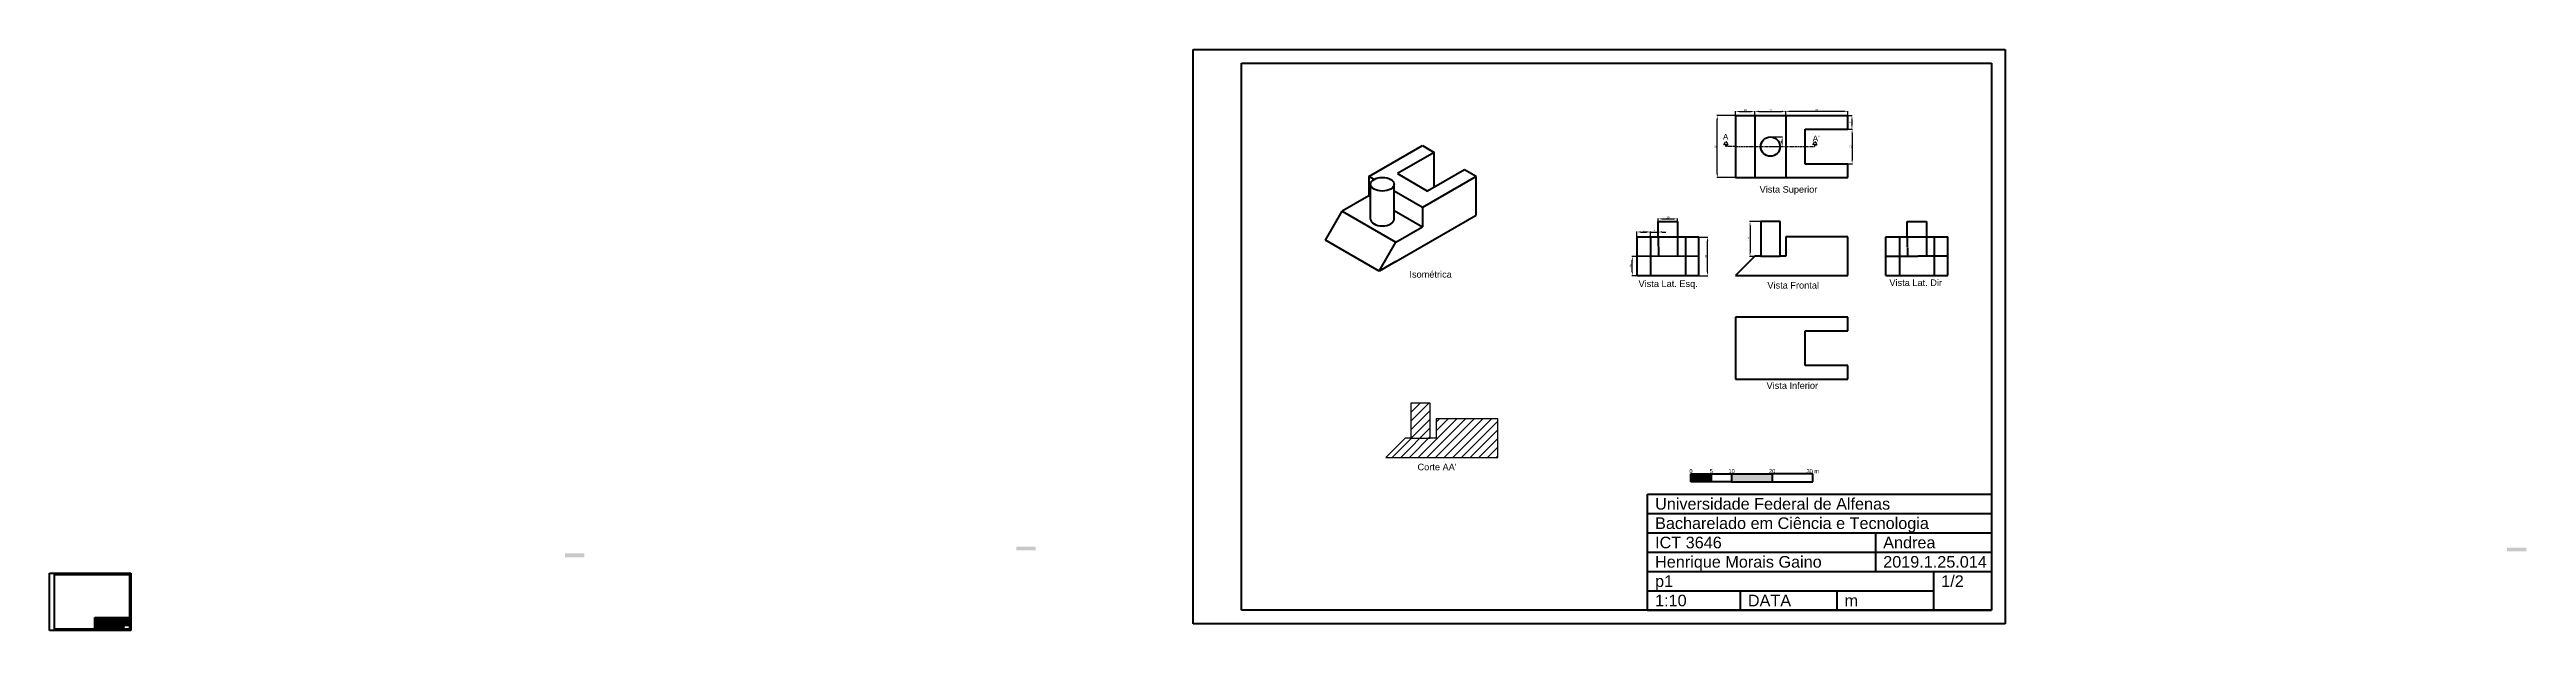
# Model space of a CAD drawing. Header units: centimetres. Extents: x 0 to 1281, y 0 to 300.
import ezdxf
from ezdxf.enums import TextEntityAlignment as Align

# ---------------------------------------------------------------- set-up
doc = ezdxf.new("R2010")
doc.units = ezdxf.units.CM
doc.header["$LTSCALE"] = 0.05
doc.linetypes.add('CENTER', pattern=[50.8, 31.75, -6.35, 6.35, -6.35])
doc.linetypes.add('DASHED2', pattern=[9.525, 6.35, -3.175])
doc.layers.get('0').update_dxf_attribs({"lineweight": 50})
for name, color, linetype, lineweight in [('ARESTA', 6, 'Continuous', 40), ('ARESTA NV', 6, 'DASHED2', 40), ('COTAS', 1, 'Continuous', 15), ('EIXOS', 5, 'CENTER', 30), ('TEXTO', 4, 'Continuous', 30)]:
    doc.layers.add(name, color=color, linetype=linetype, lineweight=lineweight)
doc.styles.add('style1', font='arial.ttf', dxfattribs={"height": 0.6})
doc.styles.add('style1-5 cota', font='arial.ttf', dxfattribs={"height": 1})
doc.dimstyles.new('cota 1-5', dxfattribs={"dimtxt": 1, "dimasz": 1.25, "dimexe": 0.18, "dimexo": 0.1625, "dimgap": 0.5, "dimtad": 1, "dimtxsty": 'style1-5 cota', "dimcen": 0.09, "dimclrd": 256, "dimclre": 256, "dimclrt": 256, "dimadec": 0, "dimazin": 0, "dimtfac": 1, "dimtmove": 0, "dimatfit": 3, "dimfxl": 1, "dimarcsym": 0})

# ---------------------------------------------------------------- blocks, each defined once
blk = doc.blocks.new('*D39')
at = {"layer": 'COTAS', "lineweight": -2, "ltscale": 3, "transparency": 16777216}
for p, q in [((872.1, 266.4), (872.1, 268.6)), ((882.1, 266.4), (882.1, 268.6))]:
    blk.add_line(p, q, dxfattribs=at)
at = {"layer": 'COTAS', "lineweight": -3, "ltscale": 3, "transparency": 16777216}
blk.add_line((874.1, 268.4), (880.1, 268.4), dxfattribs=at)
at = {"layer": 'COTAS', "ltscale": 3, "transparency": 16777216}
for points in [[(874.1, 268.7), (874.1, 268.1), (872.1, 268.4)], [(880.1, 268.7), (880.1, 268.1), (882.1, 268.4)]]:
    blk.add_solid(points, dxfattribs=at)
at = {"layer": 'Defpoints', "color": 0, "ltscale": 3, "transparency": 16777216}
for p in [(872.1, 266.3), (882.1, 268.4), (882.1, 266.3)]:
    blk.add_point(p, dxfattribs=at)
at = {"layer": 'COTAS', "ltscale": 3, "transparency": 16777216, "insert": (877.1, 269.2), "char_height": 1, "attachment_point": 5, "style": 'style1-5 cota'}
blk.add_mtext('10', dxfattribs=at)
blk = doc.blocks.new('*D40')
at = {"layer": 'COTAS', "lineweight": -2, "ltscale": 3, "transparency": 16777216}
for p, q in [((882.1, 266.4), (882.1, 268.7)), ((898.1, 266.4), (898.1, 268.7))]:
    blk.add_line(p, q, dxfattribs=at)
at = {"layer": 'COTAS', "lineweight": -3, "ltscale": 3, "transparency": 16777216}
blk.add_line((884.1, 268.5), (896.1, 268.5), dxfattribs=at)
at = {"layer": 'COTAS', "ltscale": 3, "transparency": 16777216}
for points in [[(884.1, 268.9), (884.1, 268.2), (882.1, 268.5)], [(896.1, 268.9), (896.1, 268.2), (898.1, 268.5)]]:
    blk.add_solid(points, dxfattribs=at)
at = {"layer": 'Defpoints', "color": 0, "ltscale": 3, "transparency": 16777216}
for p in [(882.1, 266.3), (898.1, 268.5), (898.1, 266.3)]:
    blk.add_point(p, dxfattribs=at)
at = {"layer": 'COTAS', "ltscale": 3, "transparency": 16777216, "insert": (890.1, 269.3), "char_height": 1, "attachment_point": 5, "style": 'style1-5 cota'}
blk.add_mtext('16', dxfattribs=at)
blk = doc.blocks.new('*D41')
at = {"layer": 'COTAS', "lineweight": -2, "ltscale": 3, "transparency": 16777216}
for p, q in [((898.1, 266.4), (898.1, 268.7)), ((930.1, 266.4), (930.1, 268.7))]:
    blk.add_line(p, q, dxfattribs=at)
at = {"layer": 'COTAS', "lineweight": -3, "ltscale": 3, "transparency": 16777216}
blk.add_line((928.1, 268.5), (900.1, 268.5), dxfattribs=at)
at = {"layer": 'COTAS', "ltscale": 3, "transparency": 16777216}
for points in [[(900.1, 268.9), (900.1, 268.2), (898.1, 268.5)], [(928.1, 268.9), (928.1, 268.2), (930.1, 268.5)]]:
    blk.add_solid(points, dxfattribs=at)
at = {"layer": 'Defpoints', "color": 0, "ltscale": 3, "transparency": 16777216}
for p in [(898.1, 268.5), (898.1, 266.3), (930.1, 266.3)]:
    blk.add_point(p, dxfattribs=at)
at = {"layer": 'COTAS', "ltscale": 3, "transparency": 16777216, "insert": (914.1, 269.3), "char_height": 1, "attachment_point": 5, "style": 'style1-5 cota'}
blk.add_mtext('32', dxfattribs=at)
blk = doc.blocks.new('*D42')
at = {"layer": 'COTAS', "lineweight": -2, "ltscale": 3, "transparency": 16777216}
for p, q in [((930.3, 266.3), (932.5, 266.3)), ((930.3, 259.3), (932.5, 259.3))]:
    blk.add_line(p, q, dxfattribs=at)
at = {"layer": 'COTAS', "lineweight": -3, "ltscale": 3, "transparency": 16777216}
blk.add_line((932.3, 264.3), (932.3, 261.3), dxfattribs=at)
at = {"layer": 'COTAS', "ltscale": 3, "transparency": 16777216}
for points in [[(932, 264.3), (932.6, 264.3), (932.3, 266.3)], [(932, 261.3), (932.6, 261.3), (932.3, 259.3)]]:
    blk.add_solid(points, dxfattribs=at)
at = {"layer": 'Defpoints', "color": 0, "ltscale": 3, "transparency": 16777216}
for p in [(930.1, 266.3), (930.1, 259.3), (932.3, 259.3)]:
    blk.add_point(p, dxfattribs=at)
at = {"layer": 'COTAS', "ltscale": 3, "transparency": 16777216, "insert": (931.5, 262.8), "char_height": 1, "attachment_point": 5, "rotation": 90, "style": 'style1-5 cota'}
blk.add_mtext('7', dxfattribs=at)
blk = doc.blocks.new('*D43')
at = {"layer": 'COTAS', "lineweight": -2, "ltscale": 3, "transparency": 16777216}
for p, q in [((930.3, 259.3), (932.6, 259.3)), ((930.3, 241.3), (932.6, 241.3))]:
    blk.add_line(p, q, dxfattribs=at)
at = {"layer": 'COTAS', "lineweight": -3, "ltscale": 3, "transparency": 16777216}
blk.add_line((932.4, 257.3), (932.4, 243.3), dxfattribs=at)
at = {"layer": 'COTAS', "ltscale": 3, "transparency": 16777216}
for points in [[(932.1, 257.3), (932.7, 257.3), (932.4, 259.3)], [(932.1, 243.3), (932.7, 243.3), (932.4, 241.3)]]:
    blk.add_solid(points, dxfattribs=at)
at = {"layer": 'Defpoints', "color": 0, "ltscale": 3, "transparency": 16777216}
for p in [(930.1, 259.3), (930.1, 241.3), (932.4, 241.3)]:
    blk.add_point(p, dxfattribs=at)
at = {"layer": 'COTAS', "ltscale": 3, "transparency": 16777216, "insert": (931.6, 250.3), "char_height": 1, "attachment_point": 5, "rotation": 90, "style": 'style1-5 cota'}
blk.add_mtext('18', dxfattribs=at)
blk = doc.blocks.new('*D44')
at = {"layer": 'COTAS', "lineweight": -2, "ltscale": 3, "transparency": 16777216}
for p, q in [((890.3, 255.3), (896.4, 255.3)), ((890.3, 250.3), (896.4, 250.3))]:
    blk.add_line(p, q, dxfattribs=at)
at = {"layer": 'COTAS', "lineweight": -3, "ltscale": 3, "transparency": 16777216}
blk.add_line((896.2, 252.3), (896.2, 253.3), dxfattribs=at)
at = {"layer": 'COTAS', "ltscale": 3, "transparency": 16777216}
for points in [[(895.9, 253.3), (896.5, 253.3), (896.2, 255.3)], [(895.9, 252.3), (896.5, 252.3), (896.2, 250.3)]]:
    blk.add_solid(points, dxfattribs=at)
at = {"layer": 'Defpoints', "color": 0, "ltscale": 3, "transparency": 16777216}
for p in [(890.1, 255.3), (890.1, 250.3), (896.2, 255.3)]:
    blk.add_point(p, dxfattribs=at)
at = {"layer": 'COTAS', "ltscale": 3, "transparency": 16777216, "insert": (895.4, 252.8), "char_height": 1, "attachment_point": 5, "rotation": 90, "style": 'style1-5 cota'}
blk.add_mtext('5', dxfattribs=at)
blk = doc.blocks.new('*D45')
at = {"layer": 'COTAS', "lineweight": -2, "ltscale": 3, "transparency": 16777216}
for p, q in [((872, 266.3), (862.4, 266.3)), ((872, 234.3), (862.4, 234.3))]:
    blk.add_line(p, q, dxfattribs=at)
at = {"layer": 'COTAS', "lineweight": -3, "ltscale": 3, "transparency": 16777216}
blk.add_line((862.6, 236.3), (862.6, 264.3), dxfattribs=at)
at = {"layer": 'COTAS', "ltscale": 3, "transparency": 16777216}
for points in [[(862.3, 264.3), (863, 264.3), (862.6, 266.3)], [(862.3, 236.3), (863, 236.3), (862.6, 234.3)]]:
    blk.add_solid(points, dxfattribs=at)
at = {"layer": 'Defpoints', "color": 0, "ltscale": 3, "transparency": 16777216}
for p in [(862.6, 266.3), (872.1, 266.3), (872.1, 234.3)]:
    blk.add_point(p, dxfattribs=at)
at = {"layer": 'COTAS', "ltscale": 3, "transparency": 16777216, "insert": (861.8, 250.3), "char_height": 1, "attachment_point": 5, "rotation": 90, "style": 'style1-5 cota'}
blk.add_mtext('32', dxfattribs=at)
blk = doc.blocks.new('*D46')
at = {"layer": 'COTAS', "lineweight": -2, "ltscale": 3, "transparency": 16777216}
for p, q in [((853.3, 203.5), (857.8, 203.5)), ((853.3, 183.5), (857.8, 183.5))]:
    blk.add_line(p, q, dxfattribs=at)
at = {"layer": 'COTAS', "lineweight": -3, "ltscale": 3, "transparency": 16777216}
blk.add_line((857.6, 185.5), (857.6, 201.5), dxfattribs=at)
at = {"layer": 'COTAS', "ltscale": 3, "transparency": 16777216}
for points in [[(857.3, 201.5), (858, 201.5), (857.6, 203.5)], [(857.3, 185.5), (858, 185.5), (857.6, 183.5)]]:
    blk.add_solid(points, dxfattribs=at)
at = {"layer": 'Defpoints', "color": 0, "ltscale": 3, "transparency": 16777216}
for p in [(853.1, 203.5), (857.6, 203.5), (853.1, 183.5)]:
    blk.add_point(p, dxfattribs=at)
at = {"layer": 'COTAS', "ltscale": 3, "transparency": 16777216, "insert": (856.8, 193.5), "char_height": 1, "attachment_point": 5, "rotation": 90, "style": 'style1-5 cota'}
blk.add_mtext('20', dxfattribs=at)
blk = doc.blocks.new('*D47')
at = {"layer": 'COTAS', "lineweight": -2, "ltscale": 3, "transparency": 16777216}
for p, q in [((821, 193.5), (818.5, 193.5)), ((821, 183.5), (818.5, 183.5))]:
    blk.add_line(p, q, dxfattribs=at)
at = {"layer": 'COTAS', "lineweight": -3, "ltscale": 3, "transparency": 16777216}
blk.add_line((818.7, 185.5), (818.7, 191.5), dxfattribs=at)
at = {"layer": 'COTAS', "ltscale": 3, "transparency": 16777216}
for points in [[(818.4, 191.5), (819, 191.5), (818.7, 193.5)], [(818.4, 185.5), (819, 185.5), (818.7, 183.5)]]:
    blk.add_solid(points, dxfattribs=at)
at = {"layer": 'Defpoints', "color": 0, "ltscale": 3, "transparency": 16777216}
for p in [(818.7, 193.5), (821.1, 193.5), (821.1, 183.5)]:
    blk.add_point(p, dxfattribs=at)
at = {"layer": 'COTAS', "ltscale": 3, "transparency": 16777216, "insert": (817.9, 188.5), "char_height": 1, "attachment_point": 5, "rotation": 90, "style": 'style1-5 cota'}
blk.add_mtext('10', dxfattribs=at)
blk = doc.blocks.new('*D48')
at = {"layer": 'COTAS', "lineweight": -2, "ltscale": 3, "transparency": 16777216}
for p, q in [((821.1, 203.7), (821.1, 206.3)), ((828.1, 203.7), (828.1, 206.3))]:
    blk.add_line(p, q, dxfattribs=at)
at = {"layer": 'COTAS', "lineweight": -3, "ltscale": 3, "transparency": 16777216}
blk.add_line((823.1, 206.1), (826.1, 206.1), dxfattribs=at)
at = {"layer": 'COTAS', "ltscale": 3, "transparency": 16777216}
for points in [[(823.1, 206.5), (823.1, 205.8), (821.1, 206.1)], [(826.1, 206.5), (826.1, 205.8), (828.1, 206.1)]]:
    blk.add_solid(points, dxfattribs=at)
at = {"layer": 'Defpoints', "color": 0, "ltscale": 3, "transparency": 16777216}
for p in [(828.1, 206.1), (821.1, 203.5), (828.1, 203.5)]:
    blk.add_point(p, dxfattribs=at)
at = {"layer": 'COTAS', "ltscale": 3, "transparency": 16777216, "insert": (824.6, 206.9), "char_height": 1, "attachment_point": 5, "style": 'style1-5 cota'}
blk.add_mtext('7', dxfattribs=at)
blk = doc.blocks.new('*D49')
at = {"layer": 'COTAS', "lineweight": -3, "ltscale": 3, "transparency": 16777216}
for p, q in [((826.1, 206.1), (824.1, 206.1)), ((828.1, 206.1), (832.1, 206.1)), ((834.1, 206.1), (836.1, 206.1))]:
    blk.add_line(p, q, dxfattribs=at)
at = {"layer": 'COTAS', "lineweight": -2, "ltscale": 3, "transparency": 16777216}
for p, q in [((828.1, 203.7), (828.1, 206.3)), ((832.1, 203.7), (832.1, 206.3))]:
    blk.add_line(p, q, dxfattribs=at)
at = {"layer": 'COTAS', "ltscale": 3, "transparency": 16777216}
for points in [[(826.1, 206.5), (826.1, 205.8), (828.1, 206.1)], [(834.1, 206.5), (834.1, 205.8), (832.1, 206.1)]]:
    blk.add_solid(points, dxfattribs=at)
at = {"layer": 'Defpoints', "color": 0, "ltscale": 3, "transparency": 16777216}
for p in [(832.1, 206.1), (828.1, 203.5), (832.1, 203.5)]:
    blk.add_point(p, dxfattribs=at)
at = {"layer": 'COTAS', "ltscale": 3, "transparency": 16777216, "insert": (830.1, 206.9), "char_height": 1, "attachment_point": 5, "style": 'style1-5 cota'}
blk.add_mtext('4', dxfattribs=at)
blk = doc.blocks.new('*D50')
at = {"layer": 'COTAS', "lineweight": -2, "ltscale": 3, "transparency": 16777216}
for p, q in [((832.1, 211.7), (832.1, 213.1)), ((842.1, 211.7), (842.1, 213.1))]:
    blk.add_line(p, q, dxfattribs=at)
at = {"layer": 'COTAS', "lineweight": -3, "ltscale": 3, "transparency": 16777216}
blk.add_line((834.1, 212.9), (840.1, 212.9), dxfattribs=at)
at = {"layer": 'COTAS', "ltscale": 3, "transparency": 16777216}
for points in [[(834.1, 213.2), (834.1, 212.6), (832.1, 212.9)], [(840.1, 213.2), (840.1, 212.6), (842.1, 212.9)]]:
    blk.add_solid(points, dxfattribs=at)
at = {"layer": 'Defpoints', "color": 0, "ltscale": 3, "transparency": 16777216}
for p in [(832.1, 211.5), (842.1, 212.9), (842.1, 211.5)]:
    blk.add_point(p, dxfattribs=at)
at = {"layer": 'COTAS', "ltscale": 3, "transparency": 16777216, "insert": (837.1, 213.7), "char_height": 1, "attachment_point": 5, "style": 'style1-5 cota'}
blk.add_mtext('10', dxfattribs=at)
blk = doc.blocks.new('*D52')
at = {"layer": 'COTAS', "lineweight": -2, "ltscale": 3, "transparency": 16777216}
for p, q in [((885, 211.5), (879.4, 211.5)), ((885, 193.5), (879.4, 193.5))]:
    blk.add_line(p, q, dxfattribs=at)
at = {"layer": 'COTAS', "lineweight": -3, "ltscale": 3, "transparency": 16777216}
blk.add_line((879.6, 209.5), (879.6, 195.5), dxfattribs=at)
at = {"layer": 'COTAS', "ltscale": 3, "transparency": 16777216}
for points in [[(879.3, 209.5), (879.9, 209.5), (879.6, 211.5)], [(879.3, 195.5), (879.9, 195.5), (879.6, 193.5)]]:
    blk.add_solid(points, dxfattribs=at)
at = {"layer": 'Defpoints', "color": 0, "ltscale": 3, "transparency": 16777216}
for p in [(885.1, 211.5), (879.6, 193.5), (885.1, 193.5)]:
    blk.add_point(p, dxfattribs=at)
at = {"layer": 'COTAS', "ltscale": 3, "transparency": 16777216, "insert": (878.8, 202.5), "char_height": 1, "attachment_point": 5, "rotation": 90, "style": 'style1-5 cota'}
blk.add_mtext('18', dxfattribs=at)

msp = doc.modelspace()

# ---------------------------------------------------------------- hatches: boundary and pattern name
at = {"layer": 'ARESTA'}
h = msp.add_hatch(color=256, dxfattribs=at)
h.dxf.hatch_style = 1
h.paths.add_polyline_path([(859.517, 81.082), (849.016, 81.082), (849.016, 76.881), (859.517, 76.881)])
h.paths.add_polyline_path([(879.226, 205.507), (883.539, 205.507), (883.539, 209.835), (879.226, 209.835)], flags=9)
h.paths.add_polyline_path([(983.707, 206.242), (988.021, 206.242), (988.021, 210.569), (983.707, 210.569)], flags=9)
h.paths.add_polyline_path([(1006.137, 175.759), (1006.137, 180.073), (1001.809, 180.073), (1001.809, 175.759)], flags=9)
h.paths.add_polyline_path([(907.522, 80.79), (916.585, 80.79), (916.585, 84.009), (907.522, 84.009)], flags=9)
h.paths.add_polyline_path([(888.883, 80.792), (893.219, 80.792), (893.219, 84.009), (888.883, 84.009)], flags=9)
h.paths.add_polyline_path([(867.881, 80.792), (872.217, 80.792), (872.217, 84.009), (867.881, 84.009)], flags=9)
h.paths.add_polyline_path([(858.205, 80.801), (860.891, 80.801), (860.891, 83.962), (858.205, 83.962)], flags=9)
h.paths.add_polyline_path([(847.695, 80.792), (850.399, 80.792), (850.399, 84.009), (847.695, 84.009)], flags=9)
at = {"layer": 'COTAS'}
h = msp.add_hatch(color=6, dxfattribs=at)
h.dxf.hatch_style = 1
h.paths.add_polyline_path([(266.617, 39.884), (266.617, 37.884), (276.617, 37.884), (276.617, 39.884)])
h.paths.add_polyline_path([(510.093, 41.384), (510.093, 43.384), (500.093, 43.384), (500.093, 41.384)])
h.paths.add_polyline_path([(891.02, 76.881), (891.02, 81.082), (870.018, 81.082), (870.018, 76.881)])
h.paths.add_polyline_path([(1281.203, 40.894), (1281.203, 42.894), (1271.203, 42.894), (1271.203, 40.894)])
at = {"layer": 'EIXOS'}
h = msp.add_hatch(dxfattribs=at)
h.set_pattern_fill('ANSI31', color=3)
h.set_pattern_definition([(45, (44.5652, -39.4813), (-2.245064, 2.245064), [])])
h.paths.add_polyline_path([(749.159, 109.518), (717.159, 109.518), (717.159, 99.518), (714.159, 99.518), (704.159, 99.518), (701.159, 99.518), (691.159, 89.518), (749.159, 89.518)])
h.paths.add_polyline_path([(714.159, 117.518), (704.159, 117.518), (704.159, 99.518), (714.159, 99.518)])

# ---------------------------------------------------------------- linework, layer by layer
for p, q in [((591.481, 3.5), (591.481, 300.5)), ((591.481, 300.5), (1011.481, 300.5)), ((1011.481, 300.5), (1011.481, 3.5)), ((616.481, 10.5), (616.481, 293.5)), ((616.481, 293.5), (1004.481, 293.5)), ((1004.481, 293.5), (1004.481, 10.5)), ((826.481, 10.5), (826.481, 70.5)), ((826.481, 70.5), (1004.481, 70.5)), ((1004.481, 70.5), (1004.481, 10.5)), ((826.481, 60.5), (1004.481, 60.5)), ((826.481, 50.5), (1004.481, 50.5)), ((826.481, 40.5), (1004.481, 40.5)), ((944.481, 50.5), (944.481, 30.5)), ((0, 0), (0, 29.7)), ((0, 29.7), (42, 29.7)), ((2.5, 29), (41.3, 29)), ((2.5, 0.7), (2.5, 29)), ((41.3, 29), (41.3, 0.7)), ((42, 29.7), (42, 0)), ((826.481, 30.5), (1004.481, 30.5)), ((974.481, 30.5), (974.481, 10.5)), ((826.481, 20.5), (974.481, 20.5)), ((874.481, 20.5), (874.481, 10.5)), ((924.481, 20.5), (924.481, 10.5)), ((42, 0), (0, 0)), ((41.3, 0.7), (2.5, 0.7)), ((23.5, 0.7), (23.5, 6.7)), ((23.5, 6.7), (41.3, 6.7)), ((23.5, 5.7), (41.3, 5.7)), ((23.5, 4.7), (41.3, 4.7)), ((23.5, 3.7), (41.3, 3.7)), ((23.5, 2.7), (41.3, 2.7)), ((23.5, 1.7), (38.3, 1.7)), ((41.3, 0.7), (23.5, 0.7)), ((23.5, 0.7), (41.3, 0.7)), ((28.3, 1.7), (28.3, 0.7)), ((33.3, 1.7), (33.3, 0.7)), ((35.3, 4.7), (35.3, 2.7)), ((38.3, 2.7), (38.3, 0.7)), ((41.3, 6.7), (41.3, 0.7)), ((1011.481, 3.5), (591.481, 3.5)), ((1004.481, 10.5), (616.481, 10.5)), ((1004.481, 10.5), (826.481, 10.5)), ((826.481, 10.5), (1004.481, 10.5))]:
    msp.add_line(p, q)
at = {"layer": 'ARESTA'}
for p, q in [((872.121, 266.283), (872.121, 234.283)), ((930.121, 266.283), (872.121, 266.283)), ((882.121, 266.283), (882.121, 234.283)), ((898.121, 266.283), (898.121, 234.283)), ((908.121, 241.283), (908.121, 259.283)), ((908.121, 259.283), (930.121, 259.283)), ((930.121, 259.283), (930.121, 266.283)), ((682.492, 234.809), (710.205, 250.809)), ((716.267, 247.309), (697.215, 236.309)), ((710.205, 250.809), (716.267, 247.309)), ((716.267, 229.309), (716.267, 247.309)), ((682.492, 234.809), (682.492, 224.809)), ((685.09, 233.309), (682.492, 234.809)), ((683.297, 212.809), (683.297, 230.809)), ((695.544, 212.809), (695.544, 230.809)), ((697.215, 236.309), (712.803, 227.309)), ((737.918, 234.809), (710.205, 218.809)), ((731.856, 238.309), (712.803, 227.309)), ((737.918, 234.809), (731.856, 238.309)), ((737.918, 214.809), (737.918, 234.809)), ((872.121, 234.283), (930.121, 234.283)), ((930.121, 241.283), (908.121, 241.283)), ((930.121, 234.283), (930.121, 241.283)), ((682.492, 224.809), (668.636, 216.809)), ((682.492, 224.809), (683.297, 224.345)), ((710.205, 218.809), (695.544, 227.273)), ((710.205, 218.809), (710.205, 208.809)), ((659.976, 201.809), (668.636, 216.809)), ((668.636, 216.809), (696.349, 200.809)), ((695.544, 217.273), (710.205, 208.809)), ((696.349, 190.809), (737.918, 214.809)), ((696.349, 200.809), (710.205, 208.809)), ((832.13, 203.531), (832.13, 211.531)), ((832.13, 211.531), (842.13, 211.531)), ((842.13, 211.531), (842.13, 203.531)), ((895.121, 211.531), (885.121, 211.531)), ((885.121, 211.531), (885.121, 193.531)), ((895.121, 193.531), (895.121, 211.531)), ((960.902, 203.531), (960.902, 211.531)), ((960.902, 211.531), (970.902, 211.531)), ((970.902, 211.531), (970.902, 203.531)), ((687.688, 185.809), (659.976, 201.809)), ((687.688, 185.809), (696.349, 200.809)), ((821.13, 183.531), (821.13, 203.531)), ((821.13, 203.531), (828.13, 203.531)), ((821.13, 193.531), (852.941, 193.858)), ((828.13, 203.531), (832.13, 203.531)), ((832.13, 203.531), (832.232, 193.645)), ((842.13, 203.531), (846.13, 203.531)), ((842.13, 203.531), (842.13, 193.747)), ((846.13, 203.531), (853.13, 203.531)), ((853.13, 183.531), (853.13, 203.531)), ((882.121, 193.531), (872.121, 183.531)), ((885.121, 193.531), (882.121, 193.531)), ((885.121, 193.531), (895.121, 193.531)), ((898.121, 193.531), (895.121, 193.531)), ((930.121, 203.531), (898.121, 203.531)), ((898.121, 203.531), (898.121, 193.531)), ((930.121, 183.531), (930.121, 203.531)), ((949.902, 183.531), (949.902, 203.531)), ((949.902, 203.531), (956.902, 203.531)), ((956.902, 203.531), (960.902, 203.531)), ((956.902, 203.531), (956.902, 183.531)), ((960.902, 203.531), (970.902, 203.531)), ((970.902, 203.531), (974.902, 203.531)), ((974.902, 203.531), (981.902, 203.531)), ((974.902, 203.531), (974.902, 183.531)), ((981.902, 183.531), (981.902, 203.531)), ((696.349, 190.809), (687.688, 185.809)), ((821.13, 183.531), (853.13, 183.531)), ((872.121, 183.531), (930.121, 183.531)), ((949.902, 183.531), (981.902, 183.531)), ((872.121, 162.029), (872.121, 130.029)), ((930.121, 162.029), (872.121, 162.029)), ((908.121, 137.029), (908.121, 155.029)), ((908.121, 155.029), (930.121, 155.029)), ((930.121, 155.029), (930.121, 162.029)), ((872.121, 130.029), (930.121, 130.029)), ((930.121, 137.029), (908.121, 137.029)), ((930.121, 130.029), (930.121, 137.029)), ((849.016, 81.082), (859.517, 81.082)), ((849.016, 76.881), (849.016, 81.082)), ((859.517, 76.881), (849.016, 76.881)), ((859.517, 81.082), (859.517, 76.881)), ((859.517, 81.082), (870.018, 81.082)), ((859.517, 76.881), (859.517, 81.082)), ((870.018, 76.881), (859.517, 76.881)), ((870.018, 81.082), (870.018, 76.881)), ((870.018, 81.082), (891.02, 81.082)), ((870.018, 76.881), (891.02, 76.881)), ((891.02, 81.082), (891.02, 76.881)), ((912.022, 81.082), (891.02, 81.082)), ((891.02, 76.881), (912.022, 76.881)), ((912.022, 76.881), (912.022, 81.082))]:
    msp.add_line(p, q, dxfattribs=at)
msp.add_circle((890.121, 250.283), 5, dxfattribs=at)
msp.add_ellipse((689.42, 230.809), major_axis=(-6.124, 0), ratio=0.57735027, dxfattribs=at)
msp.add_ellipse((689.42, 212.809), major_axis=(-6.124, 0), ratio=0.57735027, start_param=0, end_param=3.14159265, dxfattribs=at)
at = {"layer": 'ARESTA NV'}
for p, q in [((828.13, 203.531), (828.13, 183.531)), ((832.13, 203.531), (842.13, 203.531)), ((846.13, 203.531), (846.13, 183.531)), ((949.902, 193.531), (981.713, 193.858)), ((960.902, 203.531), (961.003, 193.645)), ((970.902, 203.531), (970.902, 193.747))]:
    msp.add_line(p, q, dxfattribs=at)
at = {"layer": 'Defpoints'}
for p, q in [((714.159, 117.518), (704.159, 117.518)), ((704.159, 117.518), (704.159, 99.518)), ((714.159, 99.518), (714.159, 117.518)), ((749.159, 109.518), (717.159, 109.518)), ((717.159, 109.518), (717.159, 99.518)), ((749.159, 89.518), (749.159, 109.518)), ((701.159, 99.518), (691.159, 89.518)), ((704.159, 99.518), (701.159, 99.518)), ((704.159, 99.518), (714.159, 99.518)), ((717.159, 99.518), (714.159, 99.518)), ((691.159, 89.518), (749.159, 89.518))]:
    msp.add_line(p, q, dxfattribs=at)
at = {"layer": 'EIXOS'}
for p, q in [((866.121, 251.283), (867.121, 253.015)), ((868.121, 251.283), (866.121, 251.283)), ((867.121, 253.015), (868.121, 251.283)), ((867.121, 250.283), (867.121, 251.283)), ((867.121, 251.283), (868.121, 251.283)), ((872.121, 250.283), (867.121, 250.283)), ((872.121, 250.283), (908.121, 250.283)), ((908.121, 250.283), (913.121, 250.283)), ((912.121, 251.283), (913.121, 253.015)), ((914.121, 251.283), (912.121, 251.283)), ((913.121, 253.015), (914.121, 251.283)), ((913.121, 250.283), (913.121, 251.283)), ((913.121, 251.283), (914.121, 251.283))]:
    msp.add_line(p, q, dxfattribs=at)

# ---------------------------------------------------------------- texts
at = {"layer": 'ARESTA', "style": 'style1-5 cota'}
for s, height, p in [('0', 2.1, (849.047, 81.364)), ('5', 2.1, (859.548, 81.364)), ('10', 2.1002, (870.049, 81.364)), ('20', 2.1002, (891.051, 81.364)), ('30 m', 2.1002, (912.053, 81.364))]:
    msp.add_text(s, height=height, dxfattribs=at).set_placement(p, align=Align.CENTER)
at = {"layer": 'TEXTO', "style": 'style1'}
for s, height, p in [('Vista Superior', 3.40173, (884.561, 229.865)), ('Isométrica', 3.4017, (703.415, 185.912)), ('Vista Lat. Esq.', 3.40173, (821.91, 181.085)), ('Vista Frontal', 3.40173, (888.565, 180.261)), ('Vista Lat. Dir', 3.40173, (951.685, 181.597)), ('Vista Inferior', 3.40173, (888.12, 128.382)), ("Corte AA'", 3.4017, (707.603, 86.248)), ('Universidade Federal de Alfenas', 6, (830.481, 68.5)), ('Bacharelado em Ciência e Tecnologia', 6, (830.481, 58.5)), ('Henrique Morais Gaino', 6, (830.481, 38.5)), ('ICT 3646', 6, (830.481, 48.5)), ('Andrea', 6, (948.481, 48.5)), ('2019.1.25.014', 6, (948.481, 38.5)), ('p1', 6, (830.481, 28.5)), ('1/2', 6, (978.481, 28.5)), ('1:10', 6, (830.481, 18.5)), ('DATA', 6, (878.481, 18.5)), ('m', 6, (928.481, 18.5)), ('Título', 0.6, (23.9, 2.5)), ('1:1', 0.6, (23.9, 1.5)), ('Universidade Federal de Alfenas', 0.6, (23.9, 6.5)), ('Bacharelado em Ciência e Tecnologia', 0.6, (23.9, 5.5)), ('Henrique Morais Gaino', 0.6, (23.9, 3.5)), ('ICT 3646', 0.6, (23.9, 4.5)), ('DATA', 0.6, (28.7, 1.5)), ('mm', 0.6, (33.7, 1.5)), ('Andrea', 0.6, (35.7, 4.5)), ('2019.1.25.014', 0.6, (35.7, 3.5)), ('1/2', 0.6, (38.7, 2.5))]:
    msp.add_text(s, height=height, dxfattribs=at).set_placement(p, align=Align.TOP_LEFT)
at = {"layer": 'TEXTO', "char_height": 3, "width": 3.64308, "attachment_point": 1, "style": 'style1'}
for s, insert in [('A', (865.573, 256.882)), ("A'", (911.998, 256.015))]:
    msp.add_mtext(s, dxfattribs=dict(at, insert=insert))

# ---------------------------------------------------------------- dimensions: what is measured, and where the dimension line sits
at = {"layer": 'COTAS', "ltscale": 3}
for base, p1, p2, picture, middle in [((882.121, 268.413), (872.121, 266.283), (882.121, 266.283), '*D39', (877.121, 269.224)), ((898.121, 268.518), (882.121, 266.283), (898.121, 266.283), '*D40', (890.121, 269.328)), ((898.121, 268.518), (930.121, 266.283), (898.121, 266.283), '*D41', (914.121, 269.329)), ((828.13, 206.136), (821.13, 203.531), (828.13, 203.531), '*D48', (824.63, 206.936)), ((832.13, 206.136), (828.13, 203.531), (832.13, 203.531), '*D49', (830.13, 206.936)), ((842.13, 212.885), (832.13, 211.531), (842.13, 211.531), '*D50', (837.13, 213.695))]:
    dim = msp.add_linear_dim(base=base, p1=p1, p2=p2, dimstyle='cota 1-5', override={"dimscale": 1, "dimtxt": 5, "dimasz": 2, "dimgap": 0.3, "dimlwd": 65533}, dxfattribs=at)
    dim.commit()
    dim.dimension.update_dxf_attribs({"geometry": picture, "text_midpoint": middle})
for base, p1, p2, picture, middle in [((862.63, 266.283), (872.121, 234.283), (872.121, 266.283), '*D45', (861.819, 250.283)), ((932.284, 259.283), (930.121, 266.283), (930.121, 259.283), '*D42', (931.484, 262.783)), ((932.388, 241.283), (930.121, 259.283), (930.121, 241.283), '*D43', (931.578, 250.283)), ((896.203, 255.283), (890.121, 250.283), (890.121, 255.283), '*D44', (895.394, 252.783)), ((879.593, 193.531), (885.121, 211.531), (885.121, 193.531), '*D52', (878.782, 202.531)), ((818.706, 193.531), (821.13, 183.531), (821.13, 193.531), '*D47', (817.896, 188.531)), ((857.618, 203.531), (853.13, 183.531), (853.13, 203.531), '*D46', (856.808, 193.531))]:
    dim = msp.add_linear_dim(base=base, p1=p1, p2=p2, angle=90, dimstyle='cota 1-5', override={"dimscale": 1, "dimtxt": 5, "dimasz": 2, "dimgap": 0.3, "dimlwd": 65533}, dxfattribs=at)
    dim.commit()
    dim.dimension.update_dxf_attribs({"geometry": picture, "text_midpoint": middle})

doc.saveas('drawing.dxf')
